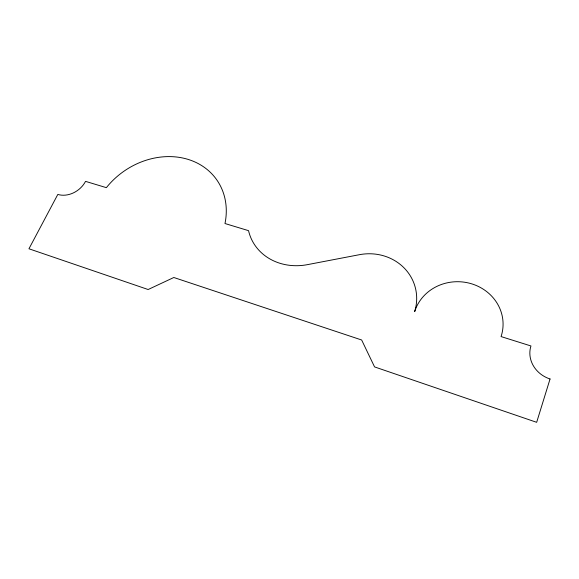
<?xml version="1.0" encoding="UTF-8"?>
<svg xmlns="http://www.w3.org/2000/svg" width="579" height="579" viewBox="0 0 579 579"><rect width="100%" height="100%" fill="white"/><g stroke="black" fill="none" stroke-linecap="round" stroke-linejoin="round"><path stroke-width="0.87" d="M550.05 378.984L536.661 422.315L374.562 366.912L361.651 339.996L173.823 277.5L148.137 289.522L28.95 248.782L57.82 194.421A21.77 17.37 -37.4 0 0 85.54 181.365L106.37 187.661A71.557 60.527 -35.6 0 1 187.82 159.312A71.557 60.527 -35.6 0 1 224.985 223.53L248.543 230.659A54.592 48.223 -23.2 0 0 307.449 264.646L359.371 254.702A49.418 46.081 -15.5 0 1 414.658 311.632A45.111 42.014 4.3 0 1 470.908 283.601A45.111 42.014 4.3 0 1 501.067 336.58L530.95 345.96A28.284 25.556 18.5 0 0 550.05 378.984"/></g></svg>
